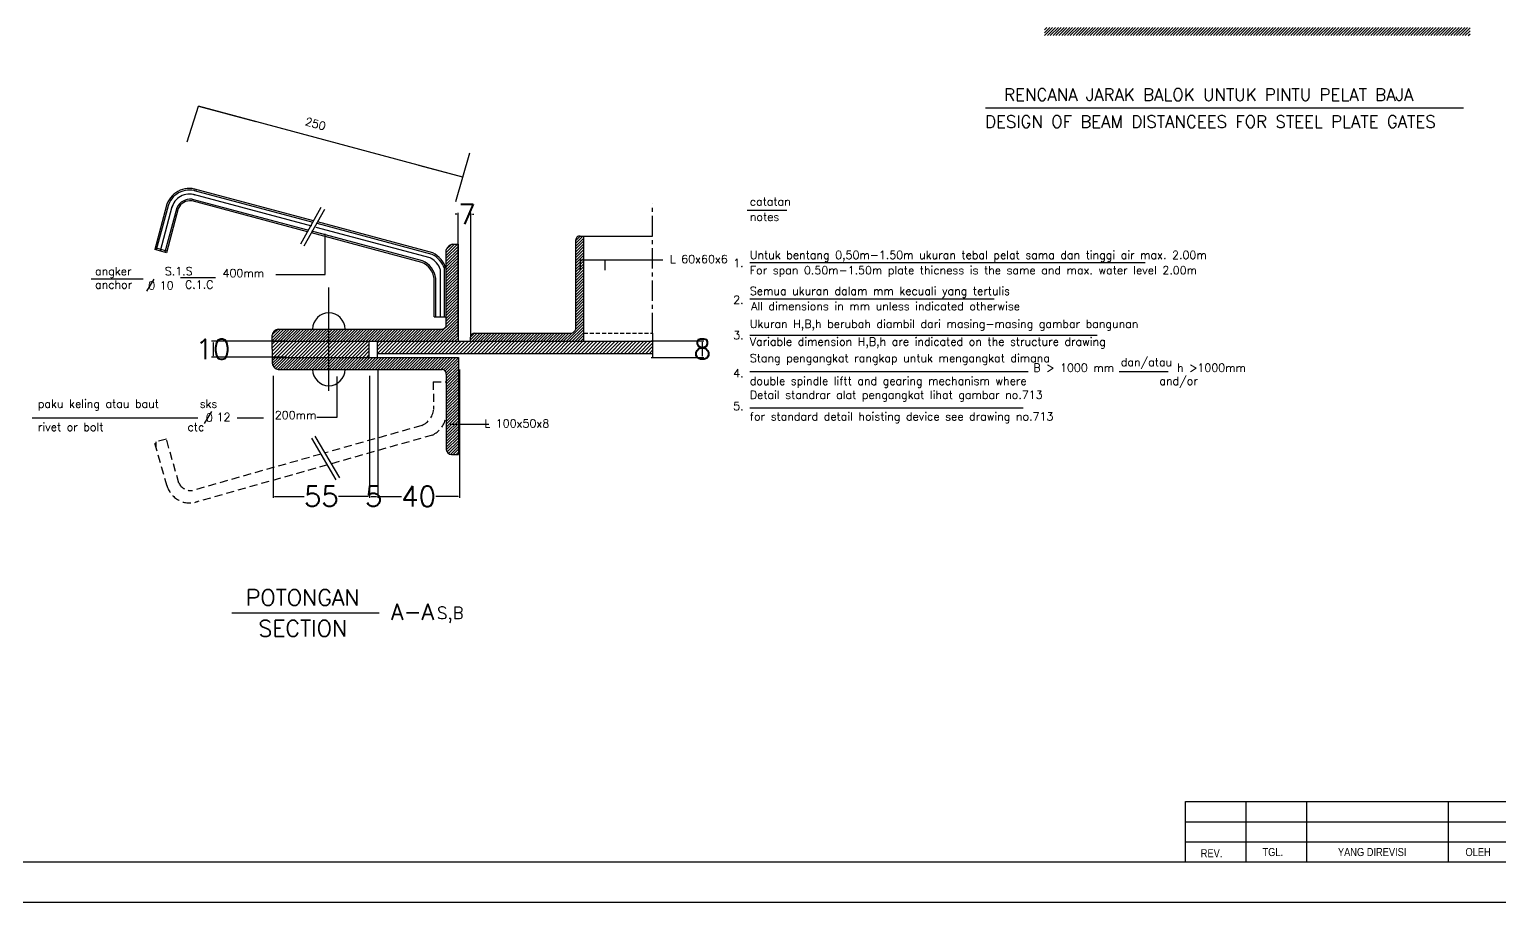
# Model space of a CAD drawing. Header units: metres. Extents: x 444 to 3227, y -3167 to -392.
# Drawn here: x 606 to 787.6, y -3161.9 to -3054 of the extents above; entities that cross this region are included whole.
import ezdxf
from ezdxf.enums import TextEntityAlignment as Align

# ---------------------------------------------------------------- set-up
doc = ezdxf.new("R2010")
doc.units = ezdxf.units.M
doc.linetypes.add('CENTERX2', pattern=[4, 2.5, -0.5, 0.5, -0.5])
doc.linetypes.add('DASHEDX2', pattern=[1.5, 1, -0.5])
doc.layers.get('DEFPOINTS').update_dxf_attribs({"linetype": 'CONTINUOUS'})
for name, color, linetype in [('BANGUNAN', 7, 'CONTINUOUS'), ('DIMENSI', 7, 'CONTINUOUS'), ('KOP', 7, 'CONTINUOUS'), ('TEX', 7, 'CONTINUOUS')]:
    doc.layers.add(name, color=color, linetype=linetype)
doc.styles.add('Arial Narrow', font='ARIALN.TTF', dxfattribs={"height": 0.25})
doc.styles.get("Standard").update_dxf_attribs({"font": 'Simplex.shx', "height": 2.5})
doc.dimstyles.get("Standard").update_dxf_attribs({"dimtxt": 0.18, "dimasz": 0.18, "dimexe": 0.18, "dimexo": 0.0625, "dimgap": 0.09, "dimtad": 0, "dimtih": 1, "dimtoh": 1, "dimdec": 4, "dimzin": 0, "dimdsep": 46, "dimtxsty": 'Standard', "dimcen": 0.09, "dimadec": 0, "dimazin": 0, "dimtfac": 1, "dimtdec": 4, "dimtofl": 0, "dimtmove": 0, "dimatfit": 3, "dimfxl": 1, "dimtolj": 1, "dimtzin": 0, "dimarcsym": 0})

# ---------------------------------------------------------------- blocks, each defined once
blk = doc.blocks.new('*D218')
at = {"layer": 'BANGUNAN', "color": 0, "lineweight": -2}
for p, q in [((658.82, -3076.84), (658.64, -3076.84)), ((659, -3091.94), (659, -3076.66)), ((660.57, -3091.94), (660.57, -3076.66)), ((660.75, -3076.84), (660.93, -3076.84))]:
    blk.add_line(p, q, dxfattribs=at)
at = {"layer": 'BANGUNAN', "color": 0}
for points in [[(658.82, -3076.81), (658.82, -3076.87), (659, -3076.84)], [(660.75, -3076.81), (660.75, -3076.87), (660.57, -3076.84)]]:
    blk.add_solid(points, dxfattribs=at)
at = {"layer": 'DEFPOINTS', "color": 0}
for p in [(660.57, -3076.84), (659, -3092), (660.57, -3092)]:
    blk.add_point(p, dxfattribs=at)
at = {"layer": 'BANGUNAN', "color": 0, "insert": (660.08, -3076.84), "char_height": 2.5, "attachment_point": 5}
blk.add_mtext('\\A1;7', dxfattribs=at)
blk = doc.blocks.new('*D195')
at = {"layer": 'DEFPOINTS', "color": 0}
for p in [(636.14, -3096.74), (648.04, -3096.74), (648.04, -3111.72)]:
    blk.add_point(p, dxfattribs=at)
at = {"layer": 'DIMENSI', "color": 0, "lineweight": -2}
for p, q in [((636.14, -3096.8), (636.14, -3111.9)), ((648.04, -3096.8), (648.04, -3111.9)), ((636.32, -3111.72), (639.97, -3111.72)), ((647.86, -3111.72), (644.2, -3111.72))]:
    blk.add_line(p, q, dxfattribs=at)
at = {"layer": 'DIMENSI', "color": 0}
for points in [[(636.32, -3111.69), (636.32, -3111.75), (636.14, -3111.72)], [(647.86, -3111.69), (647.86, -3111.75), (648.04, -3111.72)]]:
    blk.add_solid(points, dxfattribs=at)
at = {"layer": 'DIMENSI', "color": 0, "insert": (642.09, -3111.72), "char_height": 2.5, "attachment_point": 5}
blk.add_mtext('\\A1;55', dxfattribs=at)
blk = doc.blocks.new('*D196')
at = {"layer": 'DEFPOINTS', "color": 0}
for p in [(637.86, -3092.53), (628.71, -3094.53), (637.86, -3094.53)]:
    blk.add_point(p, dxfattribs=at)
at = {"layer": 'DIMENSI', "color": 0, "lineweight": -2}
for p, q in [((637.79, -3092.53), (628.53, -3092.53)), ((628.71, -3092.71), (628.71, -3094.35)), ((637.79, -3094.53), (628.53, -3094.53))]:
    blk.add_line(p, q, dxfattribs=at)
at = {"layer": 'DIMENSI', "color": 0}
for points in [[(628.68, -3092.71), (628.74, -3092.71), (628.71, -3092.53)], [(628.68, -3094.35), (628.74, -3094.35), (628.71, -3094.53)]]:
    blk.add_solid(points, dxfattribs=at)
at = {"layer": 'DIMENSI', "color": 0, "insert": (628.71, -3093.53), "char_height": 2.5, "attachment_point": 5}
blk.add_mtext('\\A1;10', dxfattribs=at)
blk = doc.blocks.new('*D197')
at = {"layer": 'DEFPOINTS', "color": 0}
for p in [(649.07, -3095.97), (659.16, -3095.97), (659.16, -3111.72)]:
    blk.add_point(p, dxfattribs=at)
at = {"layer": 'DIMENSI', "color": 0, "lineweight": -2}
for p, q in [((649.07, -3096.03), (649.07, -3111.9)), ((659.16, -3096.03), (659.16, -3111.9)), ((649.25, -3111.72), (652, -3111.72)), ((658.98, -3111.72), (656.23, -3111.72))]:
    blk.add_line(p, q, dxfattribs=at)
at = {"layer": 'DIMENSI', "color": 0}
for points in [[(649.25, -3111.69), (649.25, -3111.75), (649.07, -3111.72)], [(658.98, -3111.69), (658.98, -3111.75), (659.16, -3111.72)]]:
    blk.add_solid(points, dxfattribs=at)
at = {"layer": 'DIMENSI', "color": 0, "insert": (654.11, -3111.72), "char_height": 2.5, "attachment_point": 5}
blk.add_mtext('\\A1;40', dxfattribs=at)
blk = doc.blocks.new('*D198')
at = {"layer": 'DEFPOINTS', "color": 0}
for p in [(648.05, -3111.22), (649.07, -3111.22), (649.07, -3111.72)]:
    blk.add_point(p, dxfattribs=at)
at = {"layer": 'DIMENSI', "color": 0, "lineweight": -2}
for p, q in [((648.05, -3111.28), (648.05, -3111.9)), ((648.23, -3111.72), (648.89, -3111.72)), ((649.07, -3111.28), (649.07, -3111.9))]:
    blk.add_line(p, q, dxfattribs=at)
at = {"layer": 'DIMENSI', "color": 0}
for points in [[(648.23, -3111.69), (648.23, -3111.75), (648.05, -3111.72)], [(648.89, -3111.69), (648.89, -3111.75), (649.07, -3111.72)]]:
    blk.add_solid(points, dxfattribs=at)
at = {"layer": 'DIMENSI', "color": 0, "insert": (648.56, -3111.72), "char_height": 2.5, "attachment_point": 5}
blk.add_mtext('\\A1;5', dxfattribs=at)
blk = doc.blocks.new('*D204')
at = {"layer": 'DEFPOINTS', "color": 0}
for p in [(682.79, -3092.49), (689.16, -3092.49), (682.79, -3094.55)]:
    blk.add_point(p, dxfattribs=at)
at = {"layer": 'DIMENSI', "color": 0, "lineweight": -2}
for p, q in [((682.85, -3092.49), (689.34, -3092.49)), ((689.16, -3094.37), (689.16, -3092.67)), ((682.85, -3094.55), (689.34, -3094.55))]:
    blk.add_line(p, q, dxfattribs=at)
at = {"layer": 'DIMENSI', "color": 0}
for points in [[(689.13, -3092.67), (689.19, -3092.67), (689.16, -3092.49)], [(689.13, -3094.37), (689.19, -3094.37), (689.16, -3094.55)]]:
    blk.add_solid(points, dxfattribs=at)
at = {"layer": 'DIMENSI', "color": 0, "insert": (689.16, -3093.52), "char_height": 2.5, "attachment_point": 5}
blk.add_mtext('\\A1;8', dxfattribs=at)

msp = doc.modelspace()

# ---------------------------------------------------------------- hatches: boundary and pattern name
at = {"layer": 'BANGUNAN'}
h = msp.add_hatch(dxfattribs=at)
h.set_pattern_fill('ANSI31', color=1, scale=2, style=0)
h.set_pattern_definition([(45, (257.57255, -3396.6807), (-0.1767767, 0.1767767), [])])
h.paths.add_polyline_path([(643.01651, -3091.04129), (636.76651, -3091.04129, 0.334703514), (636.01651, -3091.79129), (636.01651, -3092.54129), (643.01651, -3092.54129)])
h.paths.add_polyline_path([(643.01651, -3094.54129), (636.01651, -3094.54129), (636.01651, -3095.25671, 0.315016444), (636.76651, -3096.04129), (643.01651, -3096.04129)])
h.paths.add_polyline_path([(659.01651, -3094.54129), (643.01651, -3094.54129), (643.01651, -3096.04129), (656.99557, -3096.04129, -0.426276609), (657.51651, -3096.56223), (657.51651, -3105.92209, 0.349510208), (658.16546, -3106.54129), (659.01651, -3106.54129)])
h.paths.add_polyline_path([(659.01651, -3080.56452), (658.26023, -3080.56452, 0.203463447), (657.51651, -3081.24818), (657.51651, -3090.52035, -0.426276609), (656.99557, -3091.04129), (643.01651, -3091.04129), (643.01651, -3092.54129), (659.01651, -3092.54129)])
h.paths.add_polyline_path([(674.51651, -3079.54129), (673.98368, -3079.54129, 0.394476495), (673.51651, -3080.00846), (673.51651, -3091.04129, -0.261922726), (673.01651, -3091.54129), (661.01651, -3091.54129, 0.327515175), (660.51651, -3092.04129), (660.51651, -3092.54129), (674.51651, -3092.54129)])
h = msp.add_hatch(dxfattribs=at)
h.set_pattern_fill('ANSI31', color=1, scale=2.5, style=0)
h.set_pattern_definition([(45, (257.57255, -3396.6807), (-0.22097087, 0.22097087), [])])
h.paths.add_polyline_path([(648.01651, -3094.54129), (648.01651, -3092.54129), (643.01651, -3092.54129), (643.01651, -3094.54129)])
h.paths.add_polyline_path([(643.01651, -3094.54129), (643.01651, -3092.54129), (636.01651, -3092.54129), (636.01651, -3093.54129), (636.01651, -3094.54129)])
h.paths.add_polyline_path([(649.01651, -3092.54129), (649.01651, -3094.04129), (683.01651, -3094.04129), (683.01651, -3092.54129)])
at = {"layer": 'TEX', "ltscale": 2}
h = msp.add_hatch(dxfattribs=at)
h.set_pattern_fill('ANSI31', color=1, scale=2, style=0)
h.set_pattern_definition([(45, (256.28795, -3383.20134), (-0.1767767, 0.1767767), [])])
h.paths.add_polyline_path([(783.99759, -3054.78194), (783.99759, -3053.78194), (731.43332, -3053.78194), (731.43332, -3054.78194)])

# ---------------------------------------------------------------- linework, layer by layer
at = {"layer": 'BANGUNAN', "color": 2}
for p, q in [((659.57192, -3072.2625), (626.92822, -3063.51565)), ((640.93542, -3078.34632), (626.29745, -3074.42409)), ((641.06483, -3077.86336), (626.42686, -3073.94113)), ((641.11659, -3077.67017), (626.47862, -3073.74794)), ((622.96701, -3075.77537), (621.50914, -3081.21622)), ((623.1602, -3075.82713), (621.70232, -3081.26798)), ((623.64316, -3075.95654), (622.18529, -3081.39739)), ((624.2317, -3076.07829), (622.76484, -3081.55269)), ((624.42489, -3076.13005), (622.95803, -3081.60445)), ((640.36497, -3079.02169), (626.14509, -3075.21149)), ((640.41673, -3078.82851), (626.18162, -3075.01422)), ((642.03819, -3076.01302), (639.51315, -3080.55336)), ((642.47516, -3076.25604), (639.95013, -3080.79637)), ((655.78086, -3081.80651), (641.56275, -3077.99678)), ((655.85339, -3081.61889), (641.61451, -3077.80359)), ((654.51651, -3082.81358), (640.86289, -3079.15511)), ((654.58022, -3082.6236), (640.91465, -3078.96192)), ((655.5356, -3082.25843), (641.43334, -3078.47974)), ((673.51651, -3091.04129), (673.51651, -3080.00846)), ((674.51651, -3079.54129), (683.01651, -3079.54129)), ((674.51651, -3092.54129), (674.51651, -3079.54129)), ((622.95803, -3081.60445), (621.50914, -3081.21622)), ((623.00979, -3081.41126), (621.5609, -3081.02304)), ((657.51651, -3090.54129), (657.51651, -3081.24818)), ((659.01651, -3092.54129), (659.01651, -3080.54129)), ((656.81651, -3089.54129), (656.81651, -3083.81283)), ((657.31651, -3089.54129), (657.31651, -3083.72585)), ((656.01651, -3089.54129), (656.01651, -3084.76842)), ((656.21651, -3089.54129), (656.21651, -3084.75605)), ((636.01651, -3093.54129), (636.01651, -3091.79129)), ((648.01651, -3094.54129), (648.01651, -3092.54129)), ((649.01651, -3094.54129), (649.01651, -3092.54129)), ((660.51651, -3092.54129), (660.51651, -3092.04129)), ((683.01651, -3091.54129), (683.01651, -3094.54129)), ((636.01651, -3093.54129), (636.01651, -3095.25671)), ((649.01651, -3094.04129), (683.01651, -3094.04129)), ((649.01651, -3094.54129), (659.01651, -3094.54129)), ((659.01651, -3094.54129), (659.01651, -3106.54129)), ((657.51181, -3096.62159), (657.51651, -3096.6355)), ((657.51651, -3096.6355), (657.51651, -3105.92209)), ((621.67846, -3105.63111), (621.66917, -3104.98975)), ((643.93196, -3109.68718), (640.90192, -3104.51624)), ((644.36336, -3109.43439), (641.33331, -3104.26345))]:
    msp.add_line(p, q, dxfattribs=at)
at = {"layer": 'BANGUNAN', "color": 2, "linetype": 'CENTERX2'}
msp.add_line((683.01651, -3091.54129), (683.01651, -3075.53631), dxfattribs=at)
at = {"layer": 'BANGUNAN', "color": 2, "linetype": 'ByBlock', "ltscale": 0.5}
for p, q in [((673.98368, -3079.54129), (674.51651, -3079.54129)), ((658.26023, -3080.56452), (659.01651, -3080.56452)), ((636.76651, -3091.04129), (657.01651, -3091.04129)), ((656.01651, -3089.54129), (657.51651, -3089.54129)), ((636.01021, -3092.54129), (683.01651, -3092.54129)), ((661.01651, -3091.54129), (673.01651, -3091.54129)), ((636.01021, -3094.54129), (649.01651, -3094.54129)), ((636.76651, -3096.04129), (657.01651, -3096.04129)), ((658.16546, -3106.54129), (659.01651, -3106.54129))]:
    msp.add_line(p, q, dxfattribs=at)
at = {"layer": 'BANGUNAN', "color": 1}
msp.add_line((643.01651, -3098.66438), (643.01651, -3085.91026), dxfattribs=at)
at = {"layer": 'BANGUNAN', "color": 2, "linetype": 'DASHEDX2', "ltscale": 0.5}
msp.add_line((674.51651, -3091.54129), (683.01651, -3091.54129), dxfattribs=at)
at = {"layer": 'BANGUNAN', "color": 2, "linetype": 'DASHEDX2'}
for p, q in [((655.90849, -3097.54129), (655.95834, -3100.98462)), ((655.90849, -3097.54129), (657.51651, -3097.54129)), ((654.4868, -3102.96097), (642.5528, -3106.34458)), ((622.94913, -3104.62684), (621.50602, -3105.03601)), ((623.0425, -3110.45518), (621.50602, -3105.03601)), ((624.49509, -3110.07944), (622.94913, -3104.62684)), ((655.84084, -3104.13618), (643.33625, -3107.68158)), ((642.05585, -3106.48548), (626.19247, -3110.98319)), ((642.8393, -3107.82248), (626.58309, -3112.43156))]:
    msp.add_line(p, q, dxfattribs=at)
at = {"layer": 'BANGUNAN', "color": 2}
for centre, radius, start, end in [((625.78348, -3076.59877), 2.93436, 71.3275487, 166.2964726), ((625.78348, -3076.59877), 2.73436, 71.3275487, 166.2964726), ((625.78348, -3076.59877), 2.23436, 71.3275487, 166.2964726), ((625.90502, -3076.82361), 1.83457, 83.6682106, 154.8931401), ((625.90502, -3076.82361), 1.63457, 84.4028105, 154.8931401), ((626.01568, -3075.69445), 0.5, 75, 84.4028105), ((626.05221, -3075.49718), 0.5, 75, 83.6682106), ((674.00009, -3080.02488), 0.48387, 83.5467714, 181.9438622), ((654.34815, -3084.56276), 3.10638, 18.7294304, 62.5343354), ((654.34815, -3084.56276), 3.30638, 16.6132287, 62.918683), ((658.69362, -3081.78235), 1.29265, 109.5890234, 155.5914767), ((653.59231, -3085.07566), 2.44359, 7.2230378, 67.7769622), ((653.59231, -3085.07566), 2.64359, 6.9440879, 68.0559121), ((655.40619, -3082.74139), 0.5, 59.8475117, 75), ((654.34815, -3084.56276), 2.60638, 20.8564421, 59.8475117), ((656.31651, -3083.81283), 0.5, 0, 20.8564421), ((656.81651, -3083.72585), 0.5, 0, 18.7294304), ((643.01651, -3091.04129), 2, 0, 180), ((636.88895, -3091.91373), 0.88099, 97.9888505, 172.0111495), ((657.00604, -3090.53082), 0.51058, 271.1748348, 7.8615718), ((672.82201, -3090.84679), 0.72122, 285.6452874, 344.3547126), ((661.10723, -3092.13201), 0.59765, 98.7311867, 171.2688133), ((636.95237, -3095.11286), 0.94685, 188.7385993, 258.6797372), ((643.01651, -3096.04129), 2, 180, 0), ((657.00604, -3096.55176), 0.51058, 352.1384282, 88.8251652), ((658.22978, -3105.82421), 0.71996, 187.8141943, 264.874362)]:
    msp.add_arc(centre, radius, start, end, dxfattribs=at)
at = {"layer": 'BANGUNAN', "color": 2, "linetype": 'DASHEDX2'}
for centre, radius, start, end in [((653.52995, -3100.71251), 2.44359, 293.0525348, 358.3756306), ((654.29314, -3101.21441), 3.30638, 297.910814, 344.2162683), ((625.84675, -3109.59109), 2.93436, 194.5330244, 289.5019483), ((625.96503, -3109.36452), 1.63457, 205.9363569, 277.9984068)]:
    msp.add_arc(centre, radius, start, end, dxfattribs=at)
at = {"layer": 'DIMENSI', "color": 2}
msp.add_line((631.03455, -3126.09515), (649.22714, -3126.09515), dxfattribs=at)
at = {"layer": 'KOP'}
for p, q in [((756.3376, -3156.90614), (756.3376, -3149.40614)), ((763.8376, -3156.90614), (763.8376, -3149.40614)), ((781.3376, -3156.90614), (781.3376, -3149.40614)), ((748.8376, -3151.90614), (803.8376, -3151.90614)), ((748.8376, -3154.40614), (803.8376, -3154.40614))]:
    msp.add_line(p, q, dxfattribs=at)
at = {"layer": 'KOP', "color": 9}
msp.add_lwpolyline([(883.8376, -2864.90614), (883.8376, -3161.90614), (463.3376, -3161.90614), (463.3376, -2864.90614)], close=True, dxfattribs=at)
at = {"layer": 'KOP', "color": 130}
msp.add_lwpolyline([(488.3376, -3156.90614), (488.3376, -2869.90614), (878.8376, -2869.90614), (878.8376, -3156.90614)], close=True, dxfattribs=at)
msp.add_lwpolyline([(748.8376, -3156.90614), (748.8376, -3149.40614), (803.8376, -3149.40614)], dxfattribs=at)
at = {"layer": 'TEX', "color": 2}
for p, q in [((625.51121, -3067.90124), (626.92822, -3063.51565)), ((783.18804, -3063.74462), (724.14357, -3063.74462)), ((658.71576, -3075.27398), (660.42677, -3069.25566)), ((694.70803, -3076.34738), (699.59072, -3076.34738)), ((642.57486, -3084.3075), (642.57486, -3079.27747)), ((674.06544, -3083.75018), (673.96997, -3083.75018)), ((684.28031, -3082.51042), (674.06544, -3082.51042)), ((674.06544, -3082.51042), (674.06544, -3083.75018)), ((677.12035, -3082.51042), (677.12035, -3083.75018)), ((695.02415, -3082.82109), (743.87756, -3082.82109)), ((613.67593, -3084.84843), (620.09696, -3084.84843)), ((620.54176, -3086.37403), (621.45118, -3084.88744)), ((624.69916, -3084.65573), (629.02578, -3084.65573)), ((636.46062, -3084.3075), (642.57486, -3084.3075)), ((695.02415, -3087.30758), (725.22054, -3087.30758)), ((695.02415, -3091.79408), (737.92438, -3091.79408)), ((695.02415, -3096.28057), (729.41168, -3096.28057)), ((740.63391, -3096.28057), (746.68392, -3096.28057)), ((644.04531, -3101.90897), (644.04531, -3096.89265)), ((606.35393, -3102.02106), (626.85464, -3102.02106)), ((627.65842, -3102.69853), (628.56784, -3101.21194)), ((631.71007, -3102.02106), (634.94703, -3102.02106)), ((641.53454, -3101.90897), (644.04531, -3101.90897)), ((695.02415, -3100.76706), (728.7832, -3100.76706)), ((662.80044, -3102.82354), (658.02714, -3102.82354))]:
    msp.add_line(p, q, dxfattribs=at)

# ---------------------------------------------------------------- texts
at = {"layer": 'DIMENSI', "color": 2, "ltscale": 20000}
msp.add_text('POTONGAN', height=2, dxfattribs=at).set_placement((639.79968, -3125.21578), align=Align.CENTER)
at = {"layer": 'DIMENSI', "color": 2}
for s, height, p in [('A-A', 2, (650.7083, -3126.98015)), ('S,B', 1.5, (656.38288, -3126.86311))]:
    msp.add_text(s, height=height, dxfattribs=at).set_placement(p)
msp.add_text('SECTION', height=2, dxfattribs=at).set_placement((639.79968, -3129.02639), align=Align.CENTER)
at = {"layer": 'KOP', "style": 'Arial Narrow'}
for s, p in [('REV.', (750.72805, -3156.30614)), ('TGL.', (758.35894, -3156.15614)), ('YANG DIREVISI', (767.67504, -3156.15614)), ('OLEH', (783.43143, -3156.15614))]:
    msp.add_text(s, height=1, dxfattribs=at).set_placement(p)
at = {"layer": 'TEX', "color": 2}
for s, height, p in [('RENCANA JARAK BALOK UNTUK PINTU PELAT BAJA', 1.5, (726.44861, -3062.82749)), ('DESIGN OF BEAM DISTANCEES FOR STEEL PLATE GATES ', 1.5, (724.08781, -3066.16082)), ('catatan', 1, (695.02415, -3075.7879)), ('notes', 1, (695.02415, -3077.67009)), ('L 60x60x6', 1, (685.1395, -3082.89188)), ('Untuk bentang 0,50m-1.50m ukuran tebal pelat sama dan tinggi air max. 2.00m', 1, (695.02617, -3082.38483)), ('angker     S.1.S', 1, (614.14138, -3084.38266)), ('400mm', 1, (629.88841, -3084.62501)), ('1.', 1, (692.9714, -3083.3755)), ('For span 0.50m-1.50m plate thicness is the same and max. water level 2.00m', 1, (695.02617, -3084.27006)), ('anchor        ', 1, (614.14138, -3086.04933)), ('0', 1, (620.70711, -3086.15379)), ('10', 1, (622.14013, -3086.15379)), ('C.1.C', 1, (625.24728, -3086.04933)), ('2.', 1, (692.9714, -3087.91466)), ('Semua ukuran dalam mm kecuali yang tertulis', 1, (695.02617, -3086.83343)), ('All dimensions in mm unless indicated otherwise', 1, (695.18423, -3088.71562)), ('Ukuran H,B,h berubah diambil dari masing-masing gambar bangunan', 1, (695.02617, -3090.8989)), ('3.', 1, (692.9714, -3092.29592)), ('Variable dimension H,B,h are indicated on the structure drawing', 1, (695.02617, -3093.09688)), ('Stang pengangkat rangkap untuk mengangkat dimana', 1, (695.02617, -3095.12226)), ('dan/atau', 1, (740.85439, -3095.61595)), ('4.', 1, (692.9714, -3096.99296)), ('B > 1000 mm', 1, (730.04391, -3096.31332)), ('h >1000mm', 1, (747.79034, -3096.31332)), ('double spindle liftt and gearing mechanism where                  and/or', 1, (695.02617, -3097.95182)), ('paku keling atau baut     sks', 1, (607.07326, -3100.76355)), ('5.', 1, (692.9714, -3101.05843)), ('Detail standrar alat pengangkat lihat gambar no.713', 1, (695.02617, -3099.66141)), ('0', 1, (627.82377, -3102.47829)), ('12', 1, (629.16174, -3102.40153)), ('200mm', 1, (636.34436, -3102.17554)), ('for standard detail hoisting device see drawing no.713', 1, (695.02617, -3102.33308)), ('rivet or bolt             ctc', 1, (607.07326, -3103.63785)), ('     L 100x50x8', 1, (658.50447, -3103.20501))]:
    msp.add_text(s, height=height, dxfattribs=at).set_placement(p)
msp.add_text('250', height=1, rotation=345, dxfattribs=at).set_placement((639.99834, -3065.83068))

# ---------------------------------------------------------------- dimensions: what is measured, and where the dimension line sits
at = {"layer": 'BANGUNAN', "color": 2}
dim = msp.add_linear_dim(base=(660.56507, -3076.84252), p1=(658.99844, -3092.00346), p2=(660.56507, -3092.00346), angle=0, text='7', dimstyle='Standard', dxfattribs=at)
dim.commit()
dim.dimension.update_dxf_attribs({"geometry": '*D218', "text_midpoint": (660.0755, -3076.84252), "dimtype": 161})
at = {"layer": 'DIMENSI', "color": 2}
for base, p1, p2, angle, text, picture, middle in [((628.71271, -3094.53141), (637.8555, -3092.53351), (637.8555, -3094.53141), 270, '10', '*D196', (628.71271, -3093.53246)), ((689.15606, -3092.49252), (682.79162, -3094.54658), (682.79162, -3092.49252), 90, '8', '*D204', (689.15606, -3093.51955)), ((649.07139, -3111.72465), (648.04647, -3111.22225), (649.07139, -3111.22225), 0, '5', '*D198', (648.55893, -3111.72465))]:
    dim = msp.add_linear_dim(base=base, p1=p1, p2=p2, angle=angle, text=text, dimstyle='Standard', dxfattribs=at)
    dim.commit()
    dim.dimension.update_dxf_attribs({"geometry": picture, "text_midpoint": middle, "dimtype": 161})
for p1, p2, distance, text, picture, middle in [((649.07047, -3095.96567), (659.15637, -3095.96567), -15.75898, '40', '*D197', (654.11342, -3111.72465)), ((636.13982, -3096.7407), (648.03602, -3096.7407), -14.98395, '55', '*D195', (642.08792, -3111.72465))]:
    dim = msp.add_aligned_dim(p1=p1, p2=p2, distance=distance, text=text, dimstyle='Standard', dxfattribs=at)
    dim.commit()
    dim.dimension.update_dxf_attribs({"geometry": picture, "text_midpoint": middle})

# ---------------------------------------------------------------- leaders
at = {"layer": 'TEX', "color": 1}
for points in [[(626.92822, -3063.51565), (633.99838, -3065.40255)], [(659.57192, -3072.2625), (654.1411, -3070.82544)]]:
    msp.add_leader(points, dimstyle='Standard', dxfattribs=at)

doc.saveas('drawing.dxf')
